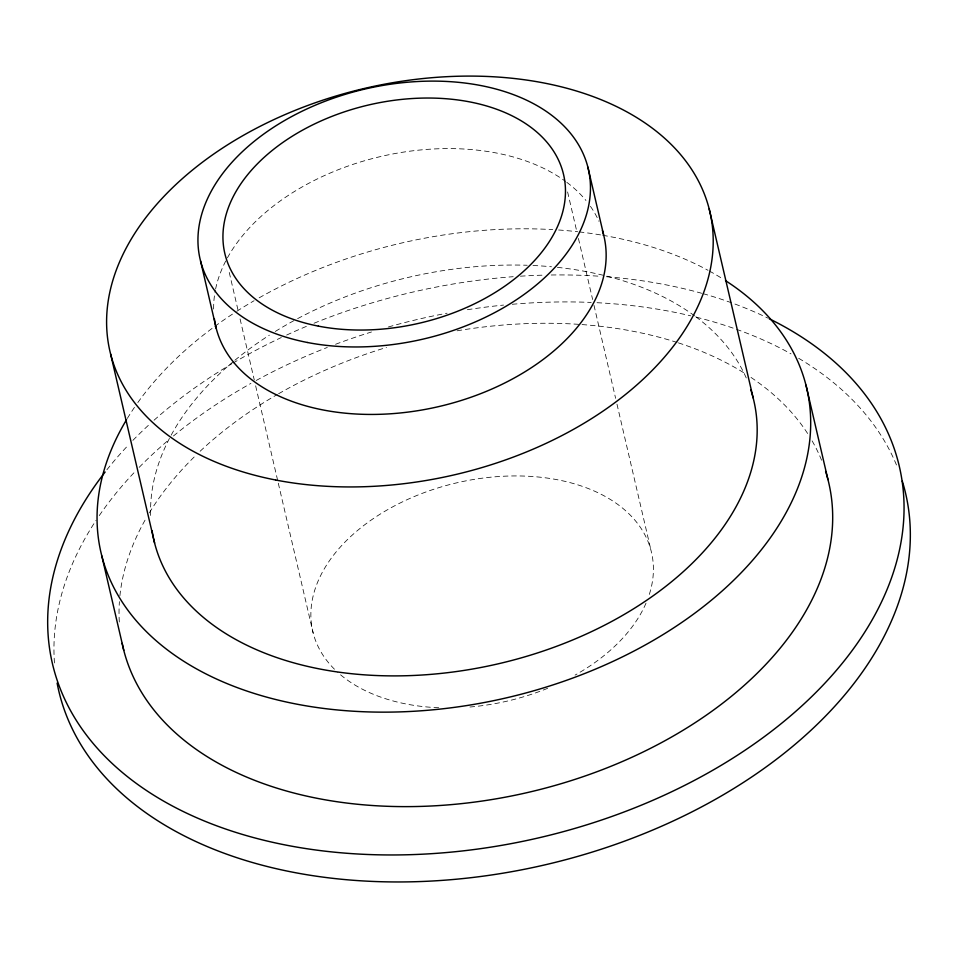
<?xml version="1.0" encoding="UTF-8"?>
<svg xmlns="http://www.w3.org/2000/svg" width="958" height="958" viewBox="0 0 958 958"><rect width="100%" height="100%" fill="white"/><g stroke="black" fill="none" stroke-linecap="round" stroke-linejoin="round"><path stroke-width="0.72" stroke-dasharray="4.79 3.59" d="M567.603 191.947L577.075 232.638M578.428 238.458L592.631 299.507M593.984 305.315L615.623 398.336M616.976 404.156L651.141 550.958M229.261 272.455L238.386 311.709M240.075 318.966L254.289 380.015M255.642 385.834L277.964 481.754M278.299 483.215L313.134 632.927M54.474 662.96A434.776 280.047 -13.1 0 1 96.051 520.386M99.273 515.596A434.776 280.047 -13.1 0 1 134.192 472.534M139.161 467.372A434.776 280.047 -13.1 0 1 169.003 439.686M173.458 435.974A434.776 280.047 -13.1 0 1 250.924 383.392M256.181 380.482A434.776 280.047 -13.1 0 1 327.289 347.455M335.563 344.281A434.776 280.047 -13.1 0 1 371.5 331.971M388.385 326.965A434.776 280.047 -13.1 0 1 447.099 313.194M467.348 309.721A434.776 280.047 -13.1 0 1 503.573 305.087M512.255 304.273A434.776 280.047 -13.1 0 1 591.206 302.429M597.014 302.704A434.776 280.047 -13.1 0 1 690.778 315.841M696.406 317.206A434.776 280.047 -13.1 0 1 791.021 353.873M798.673 358.28A434.776 280.047 -13.1 0 1 896.916 466.067M334.474 669.235A173.913 112.026 -13.1 0 1 456.391 482.916A173.913 112.026 -13.1 0 1 648.925 595.601M646.015 603.181A173.913 112.026 -13.1 0 1 575.099 675.091M547.617 688.323A173.913 112.026 -13.1 0 1 469.468 707.052M438.728 707.746A173.913 112.026 -13.1 0 1 337.647 672.253M106.889 469.779A434.776 280.047 -13.1 0 1 127.917 445.542M132.875 440.381A434.776 280.047 -13.1 0 1 149.652 424.178M154.046 420.215A434.776 280.047 -13.1 0 1 231.692 363.86M232.974 363.106A434.776 280.047 -13.1 0 1 281.281 337.551M286.646 335.049A434.776 280.047 -13.1 0 1 308.476 325.504M314.032 323.229A434.776 280.047 -13.1 0 1 513.213 276.694M520.422 276.191A434.776 280.047 -13.1 0 1 545.294 275.102M551.221 274.994A434.776 280.047 -13.1 0 1 600.822 276.323M606.558 276.754A434.776 280.047 -13.1 0 1 701.651 293.268M703.088 293.663A434.776 280.047 -13.1 0 1 767.813 318.056M119.319 622.017A362.316 233.381 -13.1 0 1 119.403 601.648M119.906 595.78A362.316 233.381 -13.1 0 1 146.251 518.05M149.316 512.889A362.316 233.381 -13.1 0 1 195.935 455.266M200.126 451.254A362.316 233.381 -13.1 0 1 277.329 394.48M278.598 393.75A362.316 233.381 -13.1 0 1 386.481 347.443M457.05 330.809A362.316 233.381 -13.1 0 1 580.572 324.463M582.021 324.57A362.316 233.381 -13.1 0 1 677.007 342.425M678.384 342.868A362.316 233.381 -13.1 0 1 745.049 373.548M751.012 377.428A362.316 233.381 -13.1 0 1 808.312 434.585M812.121 440.884A362.316 233.381 -13.1 0 1 821.677 460.475M127.33 418.418A362.316 233.381 -13.1 0 1 134.455 407.378M137.82 402.564A362.316 233.381 -13.1 0 1 213.574 327.301M214.748 326.427A362.316 233.381 -13.1 0 1 233.01 313.769M236.77 311.314A362.316 233.381 -13.1 0 1 254.074 300.74M259.151 297.83A362.316 233.381 -13.1 0 1 552.742 229.621M558.586 229.992A362.316 233.381 -13.1 0 1 577.722 231.74M579.219 231.908A362.316 233.381 -13.1 0 1 601.289 235.033M602.726 235.285A362.316 233.381 -13.1 0 1 708.034 270.3M709.327 271.006A362.316 233.381 -13.1 0 1 723.062 279.077M150.645 515.464A307.973 198.366 -13.1 0 1 170.5 436.405M171.171 435.16A307.973 198.366 -13.1 0 1 233.728 361.238M234.866 360.28A307.973 198.366 -13.1 0 1 269.342 335.192M275.305 331.444A307.973 198.366 -13.1 0 1 293.819 320.691M297.627 318.631A307.973 198.366 -13.1 0 1 527.211 265.258M532.983 265.486A307.973 198.366 -13.1 0 1 551.497 266.767M557.4 267.354A307.973 198.366 -13.1 0 1 694.586 315.865M695.783 316.751A307.973 198.366 -13.1 0 1 746.881 379.404M213.658 309.015A199.276 128.36 -13.1 0 1 215.334 290.358M215.598 289.053A199.276 128.36 -13.1 0 1 226.711 259.151M227.417 257.87A199.276 128.36 -13.1 0 1 382.781 156.046A199.276 128.36 -13.1 0 1 565.651 181.481M566.825 182.343A199.276 128.36 -13.1 0 1 585.961 200.485M590.427 206.341A199.276 128.36 -13.1 0 1 598.93 221.298"/><path stroke-width="1.44" d="M805.965 385.08L827.952 479.563M709.183 208.94L753.144 397.893M587.853 167.075L603.552 234.554M200.557 260.995L216.257 328.474M110.625 354.089L154.597 543.042M101.787 555.856L123.774 650.326M902.292 481.12A434.776 280.047 -13.1 0 1 549.521 863.781A434.776 280.047 -13.1 0 1 57.121 683.102M769.154 318.703A434.776 280.047 -13.1 0 1 809.426 698.813A434.776 280.047 -13.1 0 1 233.776 831.736A434.776 280.047 -13.1 0 1 105.129 472.031M825.58 471.3A362.316 233.381 -13.1 0 1 534.911 790.781A362.316 233.381 -13.1 0 1 122.157 643.357M725.469 280.61A362.316 233.381 -13.1 0 1 723.733 589.565A362.316 233.381 -13.1 0 1 263.917 696.358A362.316 233.381 -13.1 0 1 126.552 419.7M750.809 389.87A307.973 198.366 -13.1 0 1 499.992 663.403A307.973 198.366 -13.1 0 1 152.083 530.78M602.402 230.519A199.276 128.36 -13.1 0 1 437.555 406.863A199.276 128.36 -13.1 0 1 214.388 318.858M275.641 480.006A307.973 198.366 -13.1 0 0 712.572 228.124A307.973 198.366 -13.1 0 0 241.512 136.419A307.973 198.366 -13.1 0 0 275.641 480.006M307.326 342.473A199.276 128.36 -13.1 0 0 590.044 179.493A199.276 128.36 -13.1 0 0 285.233 120.145A199.276 128.36 -13.1 0 0 307.326 342.473M318.379 326.127A173.913 112.026 -13.1 0 0 565.112 183.888A173.913 112.026 -13.1 0 0 299.112 132.096A173.913 112.026 -13.1 0 0 318.379 326.127"/></g></svg>
